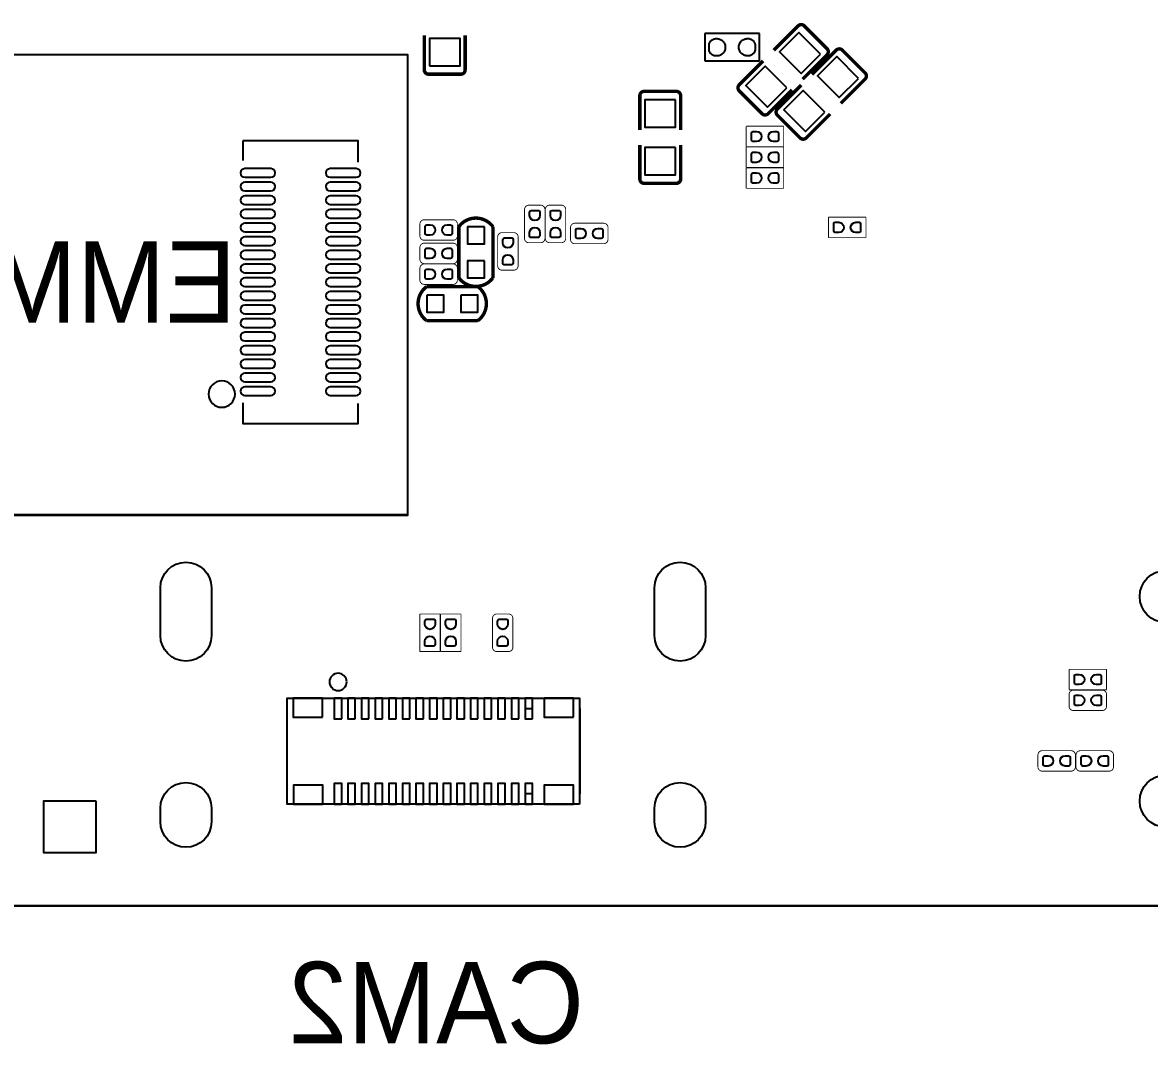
# Model space of a CAD drawing. Extents: x -10 to 106, y -8 to 52.
# Drawn here: x 27.31 to 60.38, y -8.26 to 21.71 of the extents above; entities that cross this region are included whole.
import ezdxf

# ---------------------------------------------------------------- set-up
doc = ezdxf.new("R2010")
doc.units = 0
for name, color, linetype in [('BG_LAYOUT-BOTTOM', 4, 'CONTINUOUS'), ('BG_OUTLINE', 1, 'CONTINUOUS'), ('PG_ASSEMBLY_BOTTOM', 12, 'CONTINUOUS'), ('PG_SILKSCREEN_BOTTOM', 7, 'CONTINUOUS'), ('PIN_BOTTOM', 240, 'CONTINUOUS')]:
    doc.layers.add(name, color=color, linetype=linetype)

msp = doc.modelspace()

# ---------------------------------------------------------------- linework, layer by layer
at = {"layer": 'BG_OUTLINE'}
msp.add_lwpolyline([(55.892979, 51.799693), (90.324483, 51.799693, -0.414215), (92.356483, 49.767693), (92.356483, -2.168296, -0.414215), (90.324483, -4.200296), (5.391302, -4.200296, -0.414215), (3.359302, -2.168296), (3.359302, 3.061513)], format="xyb", dxfattribs=at)
msp.add_lwpolyline([(55.892979, 51.799693), (5.391302, 51.799693, 0.414215), (3.359302, 49.767693), (3.359302, 10.492003, 0.414203), (4.121302, 9.730003), (4.627194, 9.730003), (4.627194, 3.823513), (4.121302, 3.823513, 0.414217), (3.359302, 3.061513), (3.359302, -2.168296, 0.414215), (5.391302, -4.200296), (90.324483, -4.200296, 0.414215), (92.356483, -2.168296), (92.356483, 49.767693, 0.414215), (90.324483, 51.799693)], format="xyb", close=True, dxfattribs=at)
at = {"layer": 'PG_ASSEMBLY_BOTTOM'}
for points, const_width in [([(50.07163, 21.607704), (49.35789, 20.893938)], 0.1), ([(50.919304, 20.939633), (50.251233, 21.607704)], 0.1), ([(39.100811, 20.317511), (39.100811, 21.326907)], 0.1), ([(40.299589, 20.317511), (40.299589, 21.326907)], 0.1), ([(51.18923, 20.896504), (50.47549, 20.182738)], 0.1), ([(52.036904, 20.228433), (51.368833, 20.896504)], 0.1), ([(48.343896, 19.87997), (49.045774, 20.581823)], 0.1), ([(50.919304, 20.76003), (50.205538, 20.04629)], 0.1), ([(39.227811, 20.190511), (40.172589, 20.190511)], 0.1), ([(49.461496, 19.16877), (50.163374, 19.870623)], 0.1), ([(52.036904, 20.04883), (51.323138, 19.33509)], 0.1), ([(45.425411, 19.560489), (45.425411, 18.551093)], 0.1), ([(46.497189, 19.687489), (45.552411, 19.687489)], 0.1), ([(46.624189, 19.560489), (46.624189, 18.551093)], 0.1), ([(48.343896, 19.700367), (49.011967, 19.032296)], 0.1), ([(49.19157, 19.032296), (49.893423, 19.734174)], 0.1), ([(49.461496, 18.989167), (50.129567, 18.321096)], 0.1), ([(50.30917, 18.321096), (51.011023, 19.022974)], 0.1), ([(49.64811, 18.664199), (48.54829, 18.664199)], 0.0254), ([(48.54829, 18.664199), (48.54829, 18.064201)], 0.0254), ([(49.64811, 18.064201), (49.64811, 18.664199)], 0.0254), ([(45.425411, 17.117111), (45.425411, 18.109692)], 0.1), ([(46.624189, 17.117111), (46.624189, 18.109692)], 0.1), ([(48.54829, 18.064201), (49.64811, 18.064201)], 0.0254), ([(49.64811, 18.054599), (48.54829, 18.054599)], 0.0254), ([(48.54829, 18.054599), (48.54829, 17.454601)], 0.0254), ([(49.64811, 17.454601), (49.64811, 18.054599)], 0.0254), ([(48.54829, 17.454601), (49.64811, 17.454601)], 0.0254), ([(49.64811, 17.444999), (48.54829, 17.444999)], 0.0254), ([(48.54829, 17.444999), (48.54829, 16.845001)], 0.0254), ([(49.64811, 16.845001), (49.64811, 17.444999)], 0.0254), ([(45.552411, 16.990111), (46.497189, 16.990111)], 0.1), ([(48.54829, 16.845001), (49.64811, 16.845001)], 0.0254), ([(42.041699, 16.221862), (42.041699, 15.375763)], 0.0254), ([(42.514901, 16.348862), (42.168699, 16.348862)], 0.0254), ([(42.641901, 15.375763), (42.641901, 16.221862)], 0.0254), ([(42.651299, 16.221862), (42.651299, 15.375763)], 0.0254), ([(43.124501, 16.348862), (42.778299, 16.348862)], 0.0254), ([(43.251501, 15.375763), (43.251501, 16.221862)], 0.0254), ([(39.945437, 15.921101), (39.099338, 15.921101)], 0.0254), ([(52.06111, 15.997225), (50.96129, 15.997225)], 0.0254), ([(50.96129, 15.997225), (50.96129, 15.397226)], 0.0254), ([(52.06111, 15.397226), (52.06111, 15.997225)], 0.0254), ([(38.972338, 15.794101), (38.972338, 15.447899)], 0.0254), ([(40.072437, 15.447899), (40.072437, 15.794101)], 0.0254), ([(40.114703, 14.218615), (40.114703, 15.71879)], 0.100101), ([(41.114497, 15.71879), (41.114497, 14.218615)], 0.100101), ([(41.727603, 15.544013), (41.381401, 15.544013)], 0.0254), ([(43.391963, 15.692501), (43.391963, 15.346299)], 0.0254), ([(44.365062, 15.819501), (43.518963, 15.819501)], 0.0254), ([(44.492062, 15.346299), (44.492062, 15.692501)], 0.0254), ([(39.099338, 15.320899), (39.945437, 15.320899)], 0.0254), ([(39.945462, 15.235301), (39.099363, 15.235301)], 0.0254), ([(41.254401, 15.417013), (41.254401, 14.570913)], 0.0254), ([(41.854603, 14.570913), (41.854603, 15.417013)], 0.0254), ([(42.168699, 15.248763), (42.514901, 15.248763)], 0.0254), ([(42.778299, 15.248763), (43.124501, 15.248763)], 0.0254), ([(43.518963, 15.219299), (44.365062, 15.219299)], 0.0254), ([(50.96129, 15.397226), (52.06111, 15.397226)], 0.0254), ([(38.972363, 15.108301), (38.972363, 14.762099)], 0.0254), ([(40.072462, 14.762099), (40.072462, 15.108301)], 0.0254), ([(39.099363, 14.635099), (39.945462, 14.635099)], 0.0254), ([(39.945513, 14.625701), (39.099414, 14.625701)], 0.0254), ([(38.972414, 14.498701), (38.972414, 14.152499)], 0.0254), ([(40.072513, 14.152499), (40.072513, 14.498701)], 0.0254), ([(41.381401, 14.443913), (41.727603, 14.443913)], 0.0254), ([(39.099414, 14.025499), (39.945513, 14.025499)], 0.0254), ([(39.17061, 13.961897), (40.670785, 13.961897)], 0.100101), ([(40.670785, 12.962103), (39.17061, 12.962103)], 0.100101), ([(38.968401, 4.35991), (38.968401, 3.26009)], 0.0254), ([(39.568399, 4.35991), (38.968401, 4.35991)], 0.0254), ([(39.568399, 3.26009), (39.568399, 4.35991)], 0.0254), ([(39.578001, 4.35991), (39.578001, 3.26009)], 0.0254), ([(40.177999, 4.35991), (39.578001, 4.35991)], 0.0254), ([(40.177999, 3.26009), (40.177999, 4.35991)], 0.0254), ([(41.575101, 4.360037), (41.228899, 4.360037)], 0.0254), ([(41.101899, 4.233037), (41.101899, 3.386938)], 0.0254), ([(41.702101, 3.386938), (41.702101, 4.233037)], 0.0254), ([(38.968401, 3.26009), (39.568399, 3.26009)], 0.0254), ([(39.578001, 3.26009), (40.177999, 3.26009)], 0.0254), ([(41.228899, 3.259938), (41.575101, 3.259938)], 0.0254), ([(59.12231, 2.738399), (58.02249, 2.738399)], 0.0254), ([(58.02249, 2.738399), (58.02249, 2.138401)], 0.0254), ([(59.12231, 2.138401), (59.12231, 2.738399)], 0.0254), ([(58.022363, 2.001901), (58.022363, 1.655699)], 0.0254), ([(58.02249, 2.138401), (59.12231, 2.138401)], 0.0254), ([(58.995462, 2.128901), (58.149363, 2.128901)], 0.0254), ([(59.122462, 1.655699), (59.122462, 2.001901)], 0.0254), ([(58.149363, 1.528699), (58.995462, 1.528699)], 0.0254), ([(58.081037, 0.350901), (57.234938, 0.350901)], 0.0254), ([(59.198637, 0.350901), (58.352538, 0.350901)], 0.0254), ([(57.107938, 0.223901), (57.107938, -0.122301)], 0.0254), ([(58.208037, -0.122301), (58.208037, 0.223901)], 0.0254), ([(58.225538, 0.223901), (58.225538, -0.122301)], 0.0254), ([(59.325637, -0.122301), (59.325637, 0.223901)], 0.0254), ([(57.234938, -0.249301), (58.081037, -0.249301)], 0.0254), ([(58.352538, -0.249301), (59.198637, -0.249301)], 0.0254)]:
    msp.add_lwpolyline(points, dxfattribs=dict(at, const_width=const_width))
for points, const_width in [([(50.251233, 21.607704, 0.414429), (50.07163, 21.607704)], 0.1), ([(50.919304, 20.76003, 0.414429), (50.919304, 20.939633)], 0.1), ([(51.368833, 20.896504, 0.414429), (51.18923, 20.896504)], 0.1), ([(39.100811, 20.317511, 0.414448), (39.227811, 20.190511)], 0.1), ([(40.172589, 20.190511, 0.414448), (40.299589, 20.317511)], 0.1), ([(52.036904, 20.04883, 0.414429), (52.036904, 20.228433)], 0.1), ([(48.343896, 19.87997, 0.414429), (48.343896, 19.700367)], 0.1), ([(45.552411, 19.687489, 0.414448), (45.425411, 19.560489)], 0.1), ([(46.624189, 19.560489, 0.414448), (46.497189, 19.687489)], 0.1), ([(49.461496, 19.16877, 0.414429), (49.461496, 18.989167)], 0.1), ([(49.011967, 19.032296, 0.414429), (49.19157, 19.032296)], 0.1), ([(50.129567, 18.321096, 0.414429), (50.30917, 18.321096)], 0.1), ([(45.425411, 17.117111, 0.414448), (45.552411, 16.990111)], 0.1), ([(46.497189, 16.990111, 0.414448), (46.624189, 17.117111)], 0.1), ([(42.168699, 16.348862, 0.414214), (42.041699, 16.221862)], 0.0254), ([(42.641901, 16.221862, 0.414135), (42.514901, 16.348862)], 0.0254), ([(42.778299, 16.348862, 0.414214), (42.651299, 16.221862)], 0.0254), ([(43.251501, 16.221862, 0.414135), (43.124501, 16.348862)], 0.0254), ([(39.099338, 15.921101, 0.414135), (38.972338, 15.794101)], 0.0254), ([(40.072437, 15.794101, 0.414175), (39.945437, 15.921101)], 0.0254), ([(40.114703, 15.71879, -0.503893), (41.114497, 15.71879)], 0.100101), ([(41.381401, 15.544013, 0.414175), (41.254401, 15.417013)], 0.0254), ([(41.854603, 15.417013, 0.414253), (41.727603, 15.544013)], 0.0254), ([(43.518963, 15.819501, 0.414253), (43.391963, 15.692501)], 0.0254), ([(44.492062, 15.692501, 0.414214), (44.365062, 15.819501)], 0.0254), ([(38.972338, 15.447899, 0.414214), (39.099338, 15.320899)], 0.0254), ([(39.099363, 15.235301, 0.414253), (38.972363, 15.108301)], 0.0254), ([(39.945437, 15.320899, 0.414253), (40.072437, 15.447899)], 0.0254), ([(40.072462, 15.108301, 0.414214), (39.945462, 15.235301)], 0.0254), ([(42.041699, 15.375763, 0.414253), (42.168699, 15.248763)], 0.0254), ([(42.514901, 15.248763, 0.414175), (42.641901, 15.375763)], 0.0254), ([(42.651299, 15.375763, 0.414253), (42.778299, 15.248763)], 0.0254), ([(43.124501, 15.248763, 0.414175), (43.251501, 15.375763)], 0.0254), ([(43.391963, 15.346299, 0.414175), (43.518963, 15.219299)], 0.0254), ([(44.365062, 15.219299, 0.414135), (44.492062, 15.346299)], 0.0254), ([(38.972363, 14.762099, 0.414175), (39.099363, 14.635099)], 0.0254), ([(39.099414, 14.625701, 0.414253), (38.972414, 14.498701)], 0.0254), ([(39.945462, 14.635099, 0.414135), (40.072462, 14.762099)], 0.0254), ([(40.072513, 14.498701, 0.414214), (39.945513, 14.625701)], 0.0254), ([(41.254401, 14.570913, 0.414135), (41.381401, 14.443913)], 0.0254), ([(41.727603, 14.443913, 0.414214), (41.854603, 14.570913)], 0.0254), ([(40.114703, 14.218615, 0.504948), (41.114497, 14.218615)], 0.100101), ([(39.17061, 12.962103, -0.503893), (39.17061, 13.961897)], 0.100101), ([(38.972414, 14.152499, 0.414175), (39.099414, 14.025499)], 0.0254), ([(39.945513, 14.025499, 0.414135), (40.072513, 14.152499)], 0.0254), ([(40.670785, 12.962103, 0.504948), (40.670785, 13.961897)], 0.100101), ([(41.228899, 4.360037, 0.414214), (41.101899, 4.233037)], 0.0254), ([(41.702101, 4.233037, 0.414135), (41.575101, 4.360037)], 0.0254), ([(41.101899, 3.386938, 0.414253), (41.228899, 3.259938)], 0.0254), ([(41.575101, 3.259938, 0.414175), (41.702101, 3.386938)], 0.0254), ([(58.149363, 2.128901, 0.414135), (58.022363, 2.001901)], 0.0254), ([(59.122462, 2.001901, 0.414175), (58.995462, 2.128901)], 0.0254), ([(58.022363, 1.655699, 0.414214), (58.149363, 1.528699)], 0.0254), ([(58.995462, 1.528699, 0.414253), (59.122462, 1.655699)], 0.0254), ([(57.234938, 0.350901, 0.414135), (57.107938, 0.223901)], 0.0254), ([(58.208037, 0.223901, 0.414175), (58.081037, 0.350901)], 0.0254), ([(58.352538, 0.350901, 0.414253), (58.225538, 0.223901)], 0.0254), ([(59.325637, 0.223901, 0.414214), (59.198637, 0.350901)], 0.0254), ([(57.107938, -0.122301, 0.414214), (57.234938, -0.249301)], 0.0254), ([(58.081037, -0.249301, 0.414253), (58.208037, -0.122301)], 0.0254), ([(58.225538, -0.122301, 0.414175), (58.352538, -0.249301)], 0.0254), ([(59.198637, -0.249301, 0.414135), (59.325637, -0.122301)], 0.0254)]:
    msp.add_lwpolyline(points, format="xyb", dxfattribs=dict(at, const_width=const_width))
for points in [[(47.3329, 21.380399), (47.3329, 20.580401)], [(48.9331, 21.380399), (47.3329, 21.380399)], [(48.9331, 20.580401), (48.9331, 21.380399)], [(38.617906, 7.2803), (38.617906, 20.760309), (22.127997, 20.760309), (20.128001, 18.760415), (20.128001, 7.2803), (38.617906, 7.2803)], [(47.3329, 20.580401), (48.9331, 20.580401)]]:
    msp.add_lwpolyline(points, dxfattribs=at)
msp.add_lwpolyline([(43.659552, -1.212012), (35.074352, -1.212012), (35.074352, 1.887804), (43.659552, 1.887804)], close=True, dxfattribs=at)
at = {"layer": 'PG_SILKSCREEN_BOTTOM'}
for points in [[(38.617906, 20.760309), (21.5011, 20.760309), (20.118095, 19.377304), (20.118095, 7.260311), (38.617906, 7.260311), (38.617906, 20.760309)], [(37.157914, 17.610201), (37.157914, 18.2404), (33.777911, 18.2404)], [(33.777911, 18.2404), (33.777911, 17.660315)], [(40.114703, 14.218615), (40.114703, 15.71879)], [(41.114497, 15.71879), (41.114497, 14.218615)], [(39.17061, 13.961897), (40.670785, 13.961897)], [(40.670785, 12.962103), (39.17061, 12.962103)], [(33.777911, 10.550322), (33.777911, 9.950399), (37.157914, 9.950399), (37.157914, 10.530205)], [(35.066961, 1.587805), (35.066961, -0.912012)], [(42.057041, 1.587805), (42.277055, 1.587805)], [(43.666943, 1.587805), (43.666943, -0.912012)], [(42.277055, -0.912012), (42.057041, -0.912012)]]:
    msp.add_lwpolyline(points, dxfattribs=at)
for points in [[(40.114703, 15.71879, -0.503893), (41.114497, 15.71879)], [(39.17061, 12.962103, -0.503893), (39.17061, 13.961897)], [(40.114703, 14.218615, 0.504948), (41.114497, 14.218615)], [(40.670785, 12.962103, 0.504948), (40.670785, 13.961897)], [(36.826952, 2.369896, 1), (36.318952, 2.369896, 1), (36.826952, 2.369896)]]:
    msp.add_lwpolyline(points, format="xyb", dxfattribs=at)
msp.add_lwpolyline([(33.546313, 10.810316, 1), (32.769693, 10.810309, 1)], format="xyb", close=True, dxfattribs=at)
at = {"layer": 'PIN_BOTTOM'}
for points in [[(39.250201, 20.439202), (40.150199, 20.439202), (40.150199, 21.239201), (39.250201, 21.239201)], [(47.650451, 21.234095), (47.674555, 21.235391), (47.698457, 21.234095), (47.722257, 21.231098), (47.745955, 21.225789), (47.768739, 21.218093), (47.790862, 21.208695), (47.811944, 21.197291), (47.832061, 21.184108), (47.850857, 21.168893), (47.868357, 21.152409), (47.884055, 21.134095), (47.89805, 21.114512), (47.909455, 21.091703), (47.918649, 21.067801), (47.925457, 21.043113), (47.930359, 21.017992), (47.932543, 20.992592), (47.932543, 20.967192), (47.930359, 20.941792), (47.925457, 20.916595), (47.918649, 20.892008), (47.909455, 20.868107), (47.89805, 20.845297), (47.884563, 20.825511), (47.869348, 20.806893), (47.852355, 20.7899), (47.833559, 20.774711), (47.813747, 20.761198), (47.792361, 20.749793), (47.770263, 20.740395), (47.747453, 20.733309), (47.723857, 20.728407), (47.699955, 20.725892), (47.675851, 20.725613), (47.653956, 20.725409), (47.632341, 20.727695), (47.611055, 20.731988), (47.590456, 20.738592), (47.570339, 20.747507), (47.551543, 20.758201), (47.534043, 20.770901), (47.517837, 20.785303), (47.503055, 20.801609), (47.490355, 20.81911), (47.479458, 20.837906), (47.470543, 20.857693), (47.463761, 20.878495), (47.459341, 20.899907), (47.457157, 20.921497), (47.457157, 21.038109), (47.459138, 21.059394), (47.463761, 21.080501), (47.470339, 21.100999), (47.47895, 21.120608), (47.489643, 21.139404), (47.502039, 21.156905), (47.516263, 21.172907), (47.532239, 21.18741), (47.549562, 21.20011), (47.568155, 21.211007), (47.587662, 21.220201), (47.607957, 21.227009), (47.629039, 21.231606)], [(48.615549, 20.726705), (48.591445, 20.725409), (48.567543, 20.726705), (48.543743, 20.729702), (48.520045, 20.735011), (48.497261, 20.742707), (48.475138, 20.752105), (48.454056, 20.763509), (48.433939, 20.776692), (48.415143, 20.791907), (48.397643, 20.808391), (48.381945, 20.826705), (48.36795, 20.846288), (48.356545, 20.869097), (48.347351, 20.892999), (48.340543, 20.917687), (48.335641, 20.942808), (48.333457, 20.968208), (48.333457, 20.993608), (48.335641, 21.019008), (48.340543, 21.044205), (48.347351, 21.068792), (48.356545, 21.092693), (48.36795, 21.115503), (48.381437, 21.135289), (48.396652, 21.153907), (48.413645, 21.1709), (48.432441, 21.186089), (48.452253, 21.199602), (48.473639, 21.211007), (48.495737, 21.220405), (48.518547, 21.227491), (48.542143, 21.232393), (48.566045, 21.234908), (48.590149, 21.235187), (48.612044, 21.235391), (48.633659, 21.233105), (48.654945, 21.228812), (48.675544, 21.222208), (48.695661, 21.213293), (48.714457, 21.202599), (48.731957, 21.189899), (48.748163, 21.175497), (48.762945, 21.159191), (48.775645, 21.14169), (48.786542, 21.122894), (48.795457, 21.103107), (48.802239, 21.082305), (48.806659, 21.060893), (48.808843, 21.039303), (48.808843, 20.922691), (48.806862, 20.901406), (48.802239, 20.880299), (48.795661, 20.859801), (48.78705, 20.840192), (48.776357, 20.821396), (48.763961, 20.803895), (48.749737, 20.787893), (48.733761, 20.77339), (48.716438, 20.76069), (48.697845, 20.749793), (48.678338, 20.740599), (48.658043, 20.733791), (48.636961, 20.729194)], [(50.727609, 20.779615), (50.091215, 21.416009), (49.52553, 20.850325), (50.161925, 20.21393)], [(51.845209, 20.068415), (51.208815, 20.704809), (50.64313, 20.139125), (51.279525, 19.50273)], [(49.73767, 19.789675), (49.101275, 20.42607), (48.535591, 19.860385), (49.171985, 19.223991)], [(50.85527, 19.078475), (50.218875, 19.71487), (49.653191, 19.149185), (50.289585, 18.512791)], [(46.474799, 19.438798), (45.574801, 19.438798), (45.574801, 18.638799), (46.474799, 18.638799)], [(46.474799, 18.038801), (45.574801, 18.038801), (45.574801, 17.238802), (46.474799, 17.238802)], [(40.864549, 15.718549), (40.364651, 15.718549), (40.364651, 15.218651), (40.864549, 15.218651)], [(40.864549, 14.718754), (40.364651, 14.718754), (40.364651, 14.218856), (40.864549, 14.218856)], [(39.170851, 13.711949), (39.170851, 13.212051), (39.670749, 13.212051), (39.670749, 13.711949)], [(40.170646, 13.711949), (40.170646, 13.212051), (40.670544, 13.212051), (40.670544, 13.711949)], [(36.116946, 1.337996), (36.116946, 1.888007), (35.256953, 1.888007), (35.256953, 1.337996)], [(36.676863, 1.287805), (36.676863, 1.887804), (36.456874, 1.887804), (36.456874, 1.287805)], [(37.076964, 1.287805), (37.076964, 1.887804), (36.856975, 1.887804), (36.856975, 1.287805)], [(37.476963, 1.287805), (37.476963, 1.887804), (37.256974, 1.887804), (37.256974, 1.287805)], [(37.877064, 1.287805), (37.877064, 1.887804), (37.657075, 1.887804), (37.657075, 1.287805)], [(38.277063, 1.287805), (38.277063, 1.887804), (38.057074, 1.887804), (38.057074, 1.287805)], [(38.676859, 1.287805), (38.676859, 1.887804), (38.45687, 1.887804), (38.45687, 1.287805)], [(39.07696, 1.287805), (39.07696, 1.887804), (38.856971, 1.887804), (38.856971, 1.287805)], [(39.476959, 1.287805), (39.476959, 1.887804), (39.25697, 1.887804), (39.25697, 1.287805)], [(39.876959, 1.287805), (39.876959, 1.887804), (39.656969, 1.887804), (39.656969, 1.287805)], [(40.277059, 1.287805), (40.277059, 1.887804), (40.05707, 1.887804), (40.05707, 1.287805)], [(40.676855, 1.287805), (40.676855, 1.887804), (40.456866, 1.887804), (40.456866, 1.287805)], [(41.076855, 1.287805), (41.076855, 1.887804), (40.856865, 1.887804), (40.856865, 1.287805)], [(41.476955, 1.287805), (41.476955, 1.887804), (41.256966, 1.887804), (41.256966, 1.287805)], [(41.876955, 1.287805), (41.876955, 1.887804), (41.656965, 1.887804), (41.656965, 1.287805)], [(42.277055, 1.287805), (42.277055, 1.887804), (42.057066, 1.887804), (42.057066, 1.287805)], [(43.476951, 1.337996), (43.476951, 1.888007), (42.616958, 1.888007), (42.616958, 1.337996)], [(36.676863, -1.212012), (36.676863, -0.612013), (36.456874, -0.612013), (36.456874, -1.212012)], [(37.076964, -1.212012), (37.076964, -0.612013), (36.856975, -0.612013), (36.856975, -1.212012)], [(37.476963, -1.212012), (37.476963, -0.612013), (37.256974, -0.612013), (37.256974, -1.212012)], [(37.877064, -1.212012), (37.877064, -0.612013), (37.657075, -0.612013), (37.657075, -1.212012)], [(38.277063, -1.212012), (38.277063, -0.612013), (38.057074, -0.612013), (38.057074, -1.212012)], [(38.676859, -1.212012), (38.676859, -0.612013), (38.45687, -0.612013), (38.45687, -1.212012)], [(39.07696, -1.212012), (39.07696, -0.612013), (38.856971, -0.612013), (38.856971, -1.212012)], [(39.476959, -1.212012), (39.476959, -0.612013), (39.25697, -0.612013), (39.25697, -1.212012)], [(39.876959, -1.212012), (39.876959, -0.612013), (39.656969, -0.612013), (39.656969, -1.212012)], [(40.277059, -1.212012), (40.277059, -0.612013), (40.05707, -0.612013), (40.05707, -1.212012)], [(40.676855, -1.212012), (40.676855, -0.612013), (40.456866, -0.612013), (40.456866, -1.212012)], [(41.076855, -1.212012), (41.076855, -0.612013), (40.856865, -0.612013), (40.856865, -1.212012)], [(41.476955, -1.212012), (41.476955, -0.612013), (41.256966, -0.612013), (41.256966, -1.212012)], [(41.876955, -1.212012), (41.876955, -0.612013), (41.656965, -0.612013), (41.656965, -1.212012)], [(42.277055, -1.212012), (42.277055, -0.612013), (42.057066, -0.612013), (42.057066, -1.212012)], [(36.121848, -1.212215), (36.121848, -0.662203), (35.261855, -0.662203), (35.261855, -1.212215)], [(43.476951, -1.212215), (43.476951, -0.662203), (42.616958, -0.662203), (42.616958, -1.212215)], [(29.464, -1.1176), (29.464, -2.6416), (27.94, -2.6416), (27.94, -1.1176)]]:
    msp.add_lwpolyline(points, close=True, dxfattribs=at)
for points in [[(48.848188, 18.214111), (48.746588, 18.214111, -0.376179), (48.704094, 18.2626), (48.704094, 18.4785, -0.366154), (48.746588, 18.514289), (48.848188, 18.514289, -0.999013)], [(49.348212, 18.514289), (49.449812, 18.514289, -0.376179), (49.492306, 18.4658), (49.492306, 18.2499, -0.366154), (49.449812, 18.214111), (49.348212, 18.214111, -0.999013)], [(48.848188, 17.604511), (48.746588, 17.604511, -0.376179), (48.704094, 17.653), (48.704094, 17.8689, -0.366154), (48.746588, 17.904689), (48.848188, 17.904689, -0.999013)], [(49.348212, 17.904689), (49.449812, 17.904689, -0.376179), (49.492306, 17.8562), (49.492306, 17.6403, -0.366154), (49.449812, 17.604511), (49.348212, 17.604511, -0.999013)], [(33.836915, 17.166209), (34.598915, 17.166209, 1), (34.598915, 17.420209), (33.836915, 17.420209, 1)], [(36.337011, 17.166209), (37.099011, 17.166209, 1), (37.099011, 17.420209), (36.337011, 17.420209, 1)], [(48.848188, 16.994911), (48.746588, 16.994911, -0.376179), (48.704094, 17.0434), (48.704094, 17.2593, -0.366154), (48.746588, 17.295089), (48.848188, 17.295089, -0.999013)], [(49.348212, 17.295089), (49.449812, 17.295089, -0.376179), (49.492306, 17.2466), (49.492306, 17.0307, -0.366154), (49.449812, 16.994911), (49.348212, 16.994911, -0.999013)], [(33.836915, 16.76621), (34.598915, 16.76621, 1), (34.598915, 17.02021), (33.836915, 17.02021, 1)], [(36.337011, 16.76621), (37.099011, 16.76621, 1), (37.099011, 17.02021), (36.337011, 17.02021, 1)], [(33.836915, 16.366414), (34.598915, 16.366414, 1), (34.598915, 16.620414), (33.836915, 16.620414, 1)], [(36.337011, 16.366414), (37.099011, 16.366414, 1), (37.099011, 16.620414), (36.337011, 16.620414, 1)], [(33.836915, 15.966415), (34.598915, 15.966415, 1), (34.598915, 16.220415), (33.836915, 16.220415, 1)], [(36.337011, 15.966415), (37.099011, 15.966415, 1), (37.099011, 16.220415), (36.337011, 16.220415, 1)], [(42.191813, 16.048685), (42.191813, 16.150285, -0.376179), (42.240302, 16.192779), (42.456202, 16.192779, -0.366154), (42.49199, 16.150285), (42.49199, 16.048685, -0.999013)], [(42.801413, 16.048685), (42.801413, 16.150285, -0.376179), (42.849902, 16.192779), (43.065802, 16.192779, -0.366154), (43.10159, 16.150285), (43.10159, 16.048685, -0.999013)], [(33.836915, 15.566314), (34.598915, 15.566314, 1), (34.598915, 15.820314), (33.836915, 15.820314, 1)], [(36.337011, 15.566314), (37.099011, 15.566314, 1), (37.099011, 15.820314), (36.337011, 15.820314, 1)], [(39.272515, 15.471013), (39.170915, 15.471013, -0.376179), (39.128421, 15.519502), (39.128421, 15.735402, -0.366154), (39.170915, 15.77119), (39.272515, 15.77119, -0.999013)], [(39.772539, 15.77119), (39.874139, 15.77119, -0.376179), (39.916633, 15.722702), (39.916633, 15.506802, -0.366154), (39.874139, 15.471013), (39.772539, 15.471013, -0.999013)], [(42.49199, 15.548661), (42.49199, 15.447061, -0.376179), (42.443502, 15.404567), (42.227602, 15.404567, -0.366154), (42.191813, 15.447061), (42.191813, 15.548661, -0.999013)], [(43.10159, 15.548661), (43.10159, 15.447061, -0.376179), (43.053102, 15.404567), (42.837202, 15.404567, -0.366154), (42.801413, 15.447061), (42.801413, 15.548661, -0.999013)], [(43.691861, 15.36921), (43.590261, 15.36921, -0.376179), (43.547767, 15.417698), (43.547767, 15.633598, -0.366154), (43.590261, 15.669387), (43.691861, 15.669387, -0.999013)], [(44.191885, 15.669387), (44.293485, 15.669387, -0.376179), (44.335979, 15.620898), (44.335979, 15.404998, -0.366154), (44.293485, 15.36921), (44.191885, 15.36921, -0.999013)], [(51.261188, 15.547137), (51.159588, 15.547137, -0.376179), (51.117094, 15.595625), (51.117094, 15.811525, -0.366154), (51.159588, 15.847314), (51.261188, 15.847314, -0.999013)], [(51.761212, 15.847314), (51.862812, 15.847314, -0.376179), (51.905306, 15.798825), (51.905306, 15.582925, -0.366154), (51.862812, 15.547137), (51.761212, 15.547137, -0.999013)], [(33.836915, 15.166315), (34.598915, 15.166315, 1), (34.598915, 15.420315), (33.836915, 15.420315, 1)], [(36.337011, 15.166315), (37.099011, 15.166315, 1), (37.099011, 15.420315), (36.337011, 15.420315, 1)], [(41.404311, 15.244115), (41.404311, 15.345715, -0.376179), (41.4528, 15.388209), (41.6687, 15.388209, -0.366154), (41.704489, 15.345715), (41.704489, 15.244115, -0.999013)], [(33.836915, 14.766214), (34.598915, 14.766214, 1), (34.598915, 15.020214), (33.836915, 15.020214, 1)], [(36.337011, 14.766214), (37.099011, 14.766214, 1), (37.099011, 15.020214), (36.337011, 15.020214, 1)], [(39.272261, 14.78501), (39.170661, 14.78501, -0.376179), (39.128167, 14.833498), (39.128167, 15.049398, -0.366154), (39.170661, 15.085187), (39.272261, 15.085187, -0.999013)], [(39.772285, 15.085187), (39.873885, 15.085187, -0.376179), (39.916379, 15.036698), (39.916379, 14.820798, -0.366154), (39.873885, 14.78501), (39.772285, 14.78501, -0.999013)], [(41.704489, 14.74409), (41.704489, 14.64249, -0.376179), (41.656, 14.599996), (41.4401, 14.599996, -0.366154), (41.404311, 14.64249), (41.404311, 14.74409, -0.999013)], [(33.836915, 14.366418), (34.598915, 14.366418, 1), (34.598915, 14.620418), (33.836915, 14.620418, 1)], [(36.337011, 14.366418), (37.099011, 14.366418, 1), (37.099011, 14.620418), (36.337011, 14.620418, 1)], [(33.836915, 13.966419), (34.598915, 13.966419, 1), (34.598915, 14.220419), (33.836915, 14.220419, 1)], [(36.337011, 13.966419), (37.099011, 13.966419, 1), (37.099011, 14.220419), (36.337011, 14.220419, 1)], [(39.272312, 14.17541), (39.170712, 14.17541, -0.376179), (39.128217, 14.223898), (39.128217, 14.439798, -0.366154), (39.170712, 14.475587), (39.272312, 14.475587, -0.999013)], [(39.772336, 14.475587), (39.873936, 14.475587, -0.376179), (39.91643, 14.427098), (39.91643, 14.211198, -0.366154), (39.873936, 14.17541), (39.772336, 14.17541, -0.999013)], [(33.836915, 13.566318), (34.598915, 13.566318, 1), (34.598915, 13.820318), (33.836915, 13.820318, 1)], [(36.337011, 13.566318), (37.099011, 13.566318, 1), (37.099011, 13.820318), (36.337011, 13.820318, 1)], [(33.836915, 13.166319), (34.598915, 13.166319, 1), (34.598915, 13.420319), (33.836915, 13.420319, 1)], [(36.337011, 13.166319), (37.099011, 13.166319, 1), (37.099011, 13.420319), (36.337011, 13.420319, 1)], [(33.836915, 12.766218), (34.598915, 12.766218, 1), (34.598915, 13.020218), (33.836915, 13.020218, 1)], [(36.337011, 12.766218), (37.099011, 12.766218, 1), (37.099011, 13.020218), (36.337011, 13.020218, 1)], [(33.836915, 12.366422), (34.598915, 12.366422, 1), (34.598915, 12.620422), (33.836915, 12.620422, 1)], [(36.337011, 12.366422), (37.099011, 12.366422, 1), (37.099011, 12.620422), (36.337011, 12.620422, 1)], [(33.836915, 11.966397), (34.598915, 11.966397, 1), (34.598915, 12.220397), (33.836915, 12.220397, 1)], [(36.337011, 11.966397), (37.099011, 11.966397, 1), (37.099011, 12.220397), (36.337011, 12.220397, 1)], [(33.836915, 11.566322), (34.598915, 11.566322, 1), (34.598915, 11.820322), (33.836915, 11.820322, 1)], [(36.337011, 11.566322), (37.099011, 11.566322, 1), (37.099011, 11.820322), (36.337011, 11.820322, 1)], [(33.836915, 11.166297), (34.598915, 11.166297, 1), (34.598915, 11.420297), (33.836915, 11.420297, 1)], [(36.337011, 11.166297), (37.099011, 11.166297, 1), (37.099011, 11.420297), (36.337011, 11.420297, 1)], [(33.836915, 10.766222), (34.598915, 10.766222, 1), (34.598915, 11.020222), (33.836915, 11.020222, 1)], [(36.337011, 10.766222), (37.099011, 10.766222, 1), (37.099011, 11.020222), (36.337011, 11.020222, 1)], [(32.856589, 5.128209), (32.856589, 3.728212, -1), (31.356592, 3.728212), (31.356592, 5.128209, -1)], [(47.356585, 5.128209), (47.356585, 3.728212, -1), (45.856589, 3.728212), (45.856589, 5.128209, -1)], [(39.118311, 4.060012), (39.118311, 4.161612, -0.376179), (39.1668, 4.204106), (39.3827, 4.204106, -0.366154), (39.418489, 4.161612), (39.418489, 4.060012, -0.999013)], [(39.727911, 4.060012), (39.727911, 4.161612, -0.376179), (39.7764, 4.204106), (39.9923, 4.204106, -0.366154), (40.028089, 4.161612), (40.028089, 4.060012, -0.999013)], [(41.252013, 4.05986), (41.252013, 4.16146, -0.376179), (41.300502, 4.203954), (41.516402, 4.203954, -0.366154), (41.55219, 4.16146), (41.55219, 4.05986, -0.999013)], [(39.418489, 3.559988), (39.418489, 3.458388, -0.376179), (39.37, 3.415894), (39.1541, 3.415894, -0.366154), (39.118311, 3.458388), (39.118311, 3.559988, -0.999013)], [(40.028089, 3.559988), (40.028089, 3.458388, -0.376179), (39.9796, 3.415894), (39.7637, 3.415894, -0.366154), (39.727911, 3.458388), (39.727911, 3.559988, -0.999013)], [(41.55219, 3.559835), (41.55219, 3.458235, -0.376179), (41.503702, 3.415741), (41.287802, 3.415741, -0.366154), (41.252013, 3.458235), (41.252013, 3.559835, -0.999013)], [(58.322388, 2.288311), (58.220788, 2.288311, -0.376179), (58.178294, 2.3368), (58.178294, 2.5527, -0.366154), (58.220788, 2.588489), (58.322388, 2.588489, -0.999013)], [(58.822412, 2.588489), (58.924012, 2.588489, -0.376179), (58.966506, 2.54), (58.966506, 2.3241, -0.366154), (58.924012, 2.288311), (58.822412, 2.288311, -0.999013)], [(58.32254, 1.678813), (58.22094, 1.678813, -0.376179), (58.178446, 1.727302), (58.178446, 1.943202, -0.366154), (58.22094, 1.97899), (58.32254, 1.97899, -0.999013)], [(58.822565, 1.97899), (58.924165, 1.97899, -0.376179), (58.966659, 1.930502), (58.966659, 1.714602, -0.366154), (58.924165, 1.678813), (58.822565, 1.678813, -0.999013)], [(57.408115, -0.099187), (57.306515, -0.099187, -0.376179), (57.264021, -0.050698), (57.264021, 0.165202, -0.366154), (57.306515, 0.20099), (57.408115, 0.20099, -0.999013)], [(57.908139, 0.20099), (58.009739, 0.20099, -0.376179), (58.052233, 0.152502), (58.052233, -0.063398, -0.366154), (58.009739, -0.099187), (57.908139, -0.099187, -0.999013)], [(58.525435, -0.09939), (58.423835, -0.09939, -0.376179), (58.381341, -0.050902), (58.381341, 0.164998, -0.366154), (58.423835, 0.200787), (58.525435, 0.200787, -0.999013)], [(59.02546, 0.200787), (59.12706, 0.200787, -0.376179), (59.169554, 0.152298), (59.169554, -0.063602, -0.366154), (59.12706, -0.09939), (59.02546, -0.09939, -0.999013)], [(32.856589, -1.331798), (32.856589, -1.731797, -1), (31.356592, -1.731797), (31.356592, -1.331798, -1)], [(47.356585, -1.331798), (47.356585, -1.731797, -1), (45.856589, -1.731797), (45.856589, -1.331798, -1)]]:
    msp.add_lwpolyline(points, format="xyb", close=True, dxfattribs=at)
for centre in [(60.856495, 4.873092), (60.856495, -1.126896)]:
    msp.add_circle(centre, 0.762, dxfattribs=at)

# ---------------------------------------------------------------- texts
at = {"layer": 'BG_LAYOUT-BOTTOM', "text_generation_flag": 2, "width": 0.978723}
for s, p in [('EMMC', (33.5915, 12.9032)), ('CAM2', (43.7896, -8.2296))]:
    msp.add_text(s, height=2.3876, dxfattribs=at).set_placement(p)

doc.saveas('drawing.dxf')
